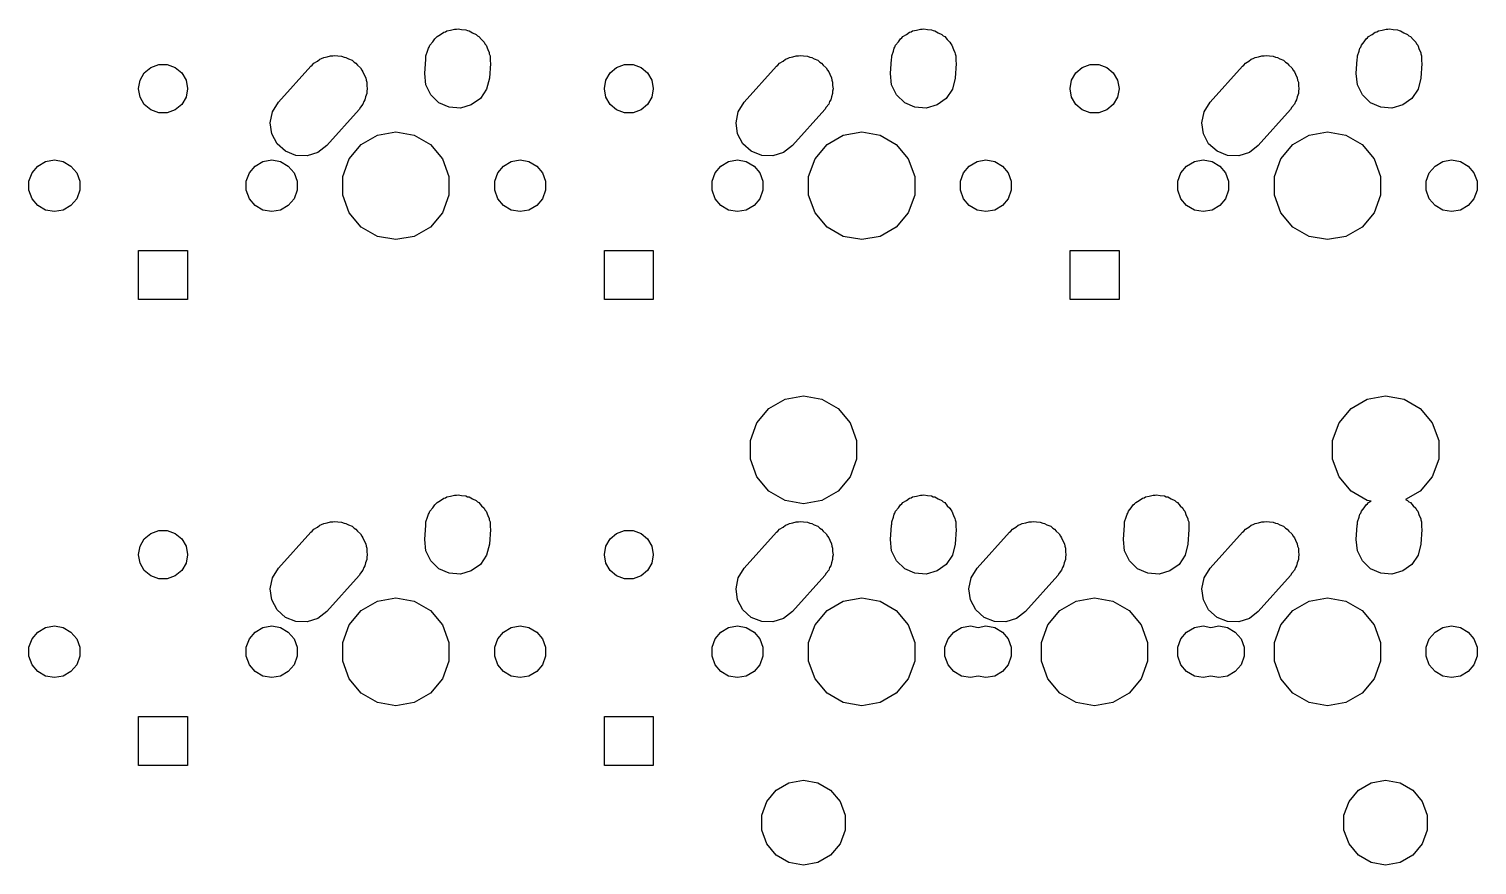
# Model space of a CAD drawing. Extents: x 32 to 254, y -104 to -31.
# Drawn here: x 99.3 to 158.5, y -104 to -69.8 of the extents above; entities that cross this region are included whole.
import ezdxf

# ---------------------------------------------------------------- set-up
doc = ezdxf.new("R2010")
doc.units = 0
doc.header["$MEASUREMENT"] = 0
doc.layers.add('BLACK', color=7, linetype='CONTINUOUS')

msp = doc.modelspace()

# ---------------------------------------------------------------- linework, layer by layer
at = {"layer": 'Black'}
for p, q in [((116.327, -69.9038), (116.385, -69.8702)), ((116.385, -69.8702), (116.537, -69.8434)), ((116.537, -69.8434), (116.701, -69.7962)), ((116.701, -69.7962), (116.775, -69.8014)), ((116.775, -69.8014), (116.84, -69.7899)), ((116.84, -69.7899), (116.988, -69.8161)), ((116.988, -69.8161), (117.16, -69.8279)), ((117.16, -69.8279), (117.229, -69.8584)), ((117.229, -69.8584), (117.295, -69.8702)), ((117.295, -69.8702), (117.428, -69.9471)), ((135.377, -69.9038), (135.435, -69.8702)), ((135.435, -69.8702), (135.587, -69.8434)), ((135.587, -69.8434), (135.751, -69.7962)), ((135.751, -69.7962), (135.825, -69.8014)), ((135.825, -69.8014), (135.89, -69.7899)), ((135.89, -69.7899), (136.038, -69.8161)), ((136.038, -69.8161), (136.21, -69.8279)), ((136.21, -69.8279), (136.279, -69.8584)), ((136.279, -69.8584), (136.345, -69.8702)), ((136.345, -69.8702), (136.478, -69.9471)), ((154.427, -69.9038), (154.485, -69.8702)), ((154.485, -69.8702), (154.637, -69.8434)), ((154.637, -69.8434), (154.801, -69.7962)), ((154.801, -69.7962), (154.875, -69.8014)), ((154.875, -69.8014), (154.94, -69.7899)), ((154.94, -69.7899), (155.088, -69.8161)), ((155.088, -69.8161), (155.26, -69.8279)), ((155.26, -69.8279), (155.329, -69.8584)), ((155.329, -69.8584), (155.395, -69.8702)), ((155.395, -69.8702), (155.528, -69.9471)), ((115.661, -70.5289), (115.688, -70.455)), ((115.688, -70.455), (115.804, -70.3173)), ((115.804, -70.3173), (115.886, -70.1943)), ((115.886, -70.1943), (115.939, -70.1561)), ((115.939, -70.1561), (115.985, -70.1011)), ((115.985, -70.1011), (116.127, -70.0191)), ((116.127, -70.0191), (116.258, -69.9235)), ((116.258, -69.9235), (116.327, -69.9038)), ((117.428, -69.9471), (117.58, -70.0147)), ((117.58, -70.0147), (117.633, -70.0652)), ((117.633, -70.0652), (117.695, -70.1011)), ((117.695, -70.1011), (117.8, -70.2268)), ((117.8, -70.2268), (117.912, -70.334)), ((117.912, -70.334), (117.941, -70.3947)), ((117.941, -70.3947), (117.992, -70.455)), ((117.992, -70.455), (118.053, -70.6238)), ((134.711, -70.5289), (134.738, -70.455)), ((134.738, -70.455), (134.854, -70.3173)), ((134.854, -70.3173), (134.936, -70.1943)), ((134.936, -70.1943), (134.989, -70.1561)), ((134.989, -70.1561), (135.035, -70.1011)), ((135.035, -70.1011), (135.177, -70.0191)), ((135.177, -70.0191), (135.308, -69.9235)), ((135.308, -69.9235), (135.377, -69.9038)), ((136.478, -69.9471), (136.63, -70.0147)), ((136.63, -70.0147), (136.683, -70.0652)), ((136.683, -70.0652), (136.745, -70.1011)), ((136.745, -70.1011), (136.85, -70.2268)), ((136.85, -70.2268), (136.962, -70.334)), ((136.962, -70.334), (136.991, -70.3947)), ((136.991, -70.3947), (137.042, -70.455)), ((137.042, -70.455), (137.103, -70.6238)), ((153.761, -70.5289), (153.788, -70.455)), ((153.788, -70.455), (153.904, -70.3173)), ((153.904, -70.3173), (153.986, -70.1943)), ((153.986, -70.1943), (154.039, -70.1561)), ((154.039, -70.1561), (154.085, -70.1011)), ((154.085, -70.1011), (154.227, -70.0191)), ((154.227, -70.0191), (154.358, -69.9235)), ((154.358, -69.9235), (154.427, -69.9038)), ((155.528, -69.9471), (155.68, -70.0147)), ((155.68, -70.0147), (155.733, -70.0652)), ((155.733, -70.0652), (155.795, -70.1011)), ((155.795, -70.1011), (155.9, -70.2268)), ((155.9, -70.2268), (156.012, -70.334)), ((156.012, -70.334), (156.041, -70.3947)), ((156.041, -70.3947), (156.092, -70.455)), ((156.092, -70.455), (156.153, -70.6238)), ((111.086, -71.0997), (111.182, -71.0246)), ((111.182, -71.0246), (111.261, -70.9988)), ((111.261, -70.9988), (111.345, -70.9502)), ((111.345, -70.9502), (111.485, -70.9254)), ((111.485, -70.9254), (111.619, -70.8817)), ((111.619, -70.8817), (111.715, -70.8849)), ((111.715, -70.8849), (111.8, -70.8699)), ((111.8, -70.8699), (111.924, -70.8918)), ((111.924, -70.8918), (112.079, -70.8969)), ((112.079, -70.8969), (112.178, -70.9365)), ((112.178, -70.9365), (112.255, -70.9502)), ((112.255, -70.9502), (112.354, -71.0076)), ((112.354, -71.0076), (112.506, -71.0686)), ((112.506, -71.0686), (112.589, -71.1432)), ((115.478, -71.615), (115.519, -71.0227)), ((115.519, -71.0227), (115.53, -70.976)), ((115.53, -70.889), (115.598, -70.7022)), ((115.53, -70.976), (115.53, -70.889)), ((115.598, -70.7022), (115.629, -70.5761)), ((115.629, -70.5761), (115.661, -70.5289)), ((118.053, -70.6238), (118.114, -70.7474)), ((118.114, -70.7474), (118.12, -70.8073)), ((118.12, -70.8073), (118.15, -70.889)), ((118.15, -70.889), (118.15, -71.0878)), ((130.136, -71.0997), (130.232, -71.0246)), ((130.232, -71.0246), (130.311, -70.9988)), ((130.311, -70.9988), (130.395, -70.9502)), ((130.395, -70.9502), (130.535, -70.9254)), ((130.535, -70.9254), (130.669, -70.8817)), ((130.669, -70.8817), (130.765, -70.8849)), ((130.765, -70.8849), (130.85, -70.8699)), ((130.85, -70.8699), (130.974, -70.8918)), ((130.974, -70.8918), (131.129, -70.8969)), ((131.129, -70.8969), (131.228, -70.9365)), ((131.228, -70.9365), (131.305, -70.9502)), ((131.305, -70.9502), (131.404, -71.0076)), ((131.404, -71.0076), (131.556, -71.0686)), ((131.556, -71.0686), (131.639, -71.1432)), ((134.528, -71.615), (134.569, -71.0227)), ((134.569, -71.0227), (134.58, -70.976)), ((134.58, -70.889), (134.648, -70.7022)), ((134.58, -70.976), (134.58, -70.889)), ((134.648, -70.7022), (134.679, -70.5761)), ((134.679, -70.5761), (134.711, -70.5289)), ((137.103, -70.6238), (137.164, -70.7474)), ((137.164, -70.7474), (137.17, -70.8073)), ((137.17, -70.8073), (137.2, -70.889)), ((137.2, -70.889), (137.2, -71.0878)), ((149.186, -71.0997), (149.282, -71.0246)), ((149.282, -71.0246), (149.361, -70.9988)), ((149.361, -70.9988), (149.445, -70.9502)), ((149.445, -70.9502), (149.585, -70.9254)), ((149.585, -70.9254), (149.719, -70.8817)), ((149.719, -70.8817), (149.815, -70.8849)), ((149.815, -70.8849), (149.9, -70.8699)), ((149.9, -70.8699), (150.024, -70.8918)), ((150.024, -70.8918), (150.179, -70.8969)), ((150.179, -70.8969), (150.278, -70.9365)), ((150.278, -70.9365), (150.355, -70.9502)), ((150.355, -70.9502), (150.454, -71.0076)), ((150.454, -71.0076), (150.606, -71.0686)), ((150.606, -71.0686), (150.689, -71.1432)), ((153.578, -71.615), (153.619, -71.0227)), ((153.619, -71.0227), (153.63, -70.976)), ((153.63, -70.889), (153.698, -70.7022)), ((153.63, -70.976), (153.63, -70.889)), ((153.698, -70.7022), (153.729, -70.5761)), ((153.729, -70.5761), (153.761, -70.5289)), ((156.153, -70.6238), (156.214, -70.7474)), ((156.214, -70.7474), (156.22, -70.8073)), ((156.22, -70.8073), (156.25, -70.889)), ((156.25, -70.889), (156.25, -71.0878)), ((103.835, -71.8854), (104.009, -71.5846)), ((104.009, -71.5846), (104.275, -71.3614)), ((104.275, -71.3614), (104.601, -71.2426)), ((104.601, -71.2426), (104.949, -71.2426)), ((104.949, -71.2426), (105.275, -71.3614)), ((105.275, -71.3614), (105.541, -71.5846)), ((105.541, -71.5846), (105.715, -71.8854)), ((109.498, -72.7817), (110.82, -71.3086)), ((110.82, -71.3086), (110.874, -71.2663)), ((110.874, -71.2663), (110.945, -71.1811)), ((110.945, -71.1811), (111.086, -71.0997)), ((112.589, -71.1432), (112.655, -71.1811)), ((112.655, -71.1811), (112.726, -71.2662)), ((112.726, -71.2662), (112.849, -71.3759)), ((112.849, -71.3759), (112.901, -71.4749)), ((112.901, -71.4749), (112.952, -71.535)), ((112.952, -71.535), (112.991, -71.6429)), ((112.991, -71.6429), (113.065, -71.7818)), ((115.526, -72.0726), (115.478, -71.615)), ((118.162, -71.205), (118.121, -71.7973)), ((118.15, -71.0878), (118.162, -71.205)), ((122.885, -71.8854), (123.059, -71.5846)), ((123.059, -71.5846), (123.325, -71.3614)), ((123.325, -71.3614), (123.651, -71.2426)), ((123.651, -71.2426), (123.999, -71.2426)), ((123.999, -71.2426), (124.325, -71.3614)), ((124.325, -71.3614), (124.591, -71.5846)), ((124.591, -71.5846), (124.765, -71.8854)), ((128.548, -72.7817), (129.87, -71.3086)), ((129.87, -71.3086), (129.924, -71.2663)), ((129.924, -71.2663), (129.995, -71.1811)), ((129.995, -71.1811), (130.136, -71.0997)), ((131.639, -71.1432), (131.705, -71.1811)), ((131.705, -71.1811), (131.776, -71.2662)), ((131.776, -71.2662), (131.899, -71.3759)), ((131.899, -71.3759), (131.951, -71.4749)), ((131.951, -71.4749), (132.002, -71.535)), ((132.002, -71.535), (132.041, -71.6429)), ((132.041, -71.6429), (132.115, -71.7818)), ((134.576, -72.0726), (134.528, -71.615)), ((137.212, -71.205), (137.171, -71.7973)), ((137.2, -71.0878), (137.212, -71.205)), ((141.935, -71.8854), (142.109, -71.5846)), ((142.109, -71.5846), (142.375, -71.3614)), ((142.375, -71.3614), (142.701, -71.2426)), ((142.701, -71.2426), (143.049, -71.2426)), ((143.049, -71.2426), (143.375, -71.3614)), ((143.375, -71.3614), (143.641, -71.5846)), ((143.641, -71.5846), (143.815, -71.8854)), ((147.598, -72.7817), (148.92, -71.3086)), ((148.92, -71.3086), (148.974, -71.2663)), ((148.974, -71.2663), (149.045, -71.1811)), ((149.045, -71.1811), (149.186, -71.0997)), ((150.689, -71.1432), (150.755, -71.1811)), ((150.755, -71.1811), (150.826, -71.2662)), ((150.826, -71.2662), (150.949, -71.3759)), ((150.949, -71.3759), (151.001, -71.4749)), ((151.001, -71.4749), (151.052, -71.535)), ((151.052, -71.535), (151.091, -71.6429)), ((151.091, -71.6429), (151.165, -71.7818)), ((153.626, -72.0726), (153.578, -71.615)), ((156.262, -71.205), (156.221, -71.7973)), ((156.25, -71.0878), (156.262, -71.205)), ((103.775, -72.2274), (103.835, -71.8854)), ((103.775, -72.2351), (103.775, -72.2274)), ((103.835, -72.5771), (103.775, -72.2351)), ((105.715, -71.8854), (105.775, -72.2274)), ((105.775, -72.2351), (105.715, -72.5771)), ((105.775, -72.2274), (105.775, -72.2351)), ((113.065, -71.7818), (113.08, -71.8883)), ((113.08, -71.8883), (113.11, -71.969)), ((113.11, -71.969), (113.11, -72.0947)), ((113.11, -72.0947), (113.13, -72.2374)), ((113.13, -72.2374), (113.11, -72.3337)), ((115.728, -72.486), (115.526, -72.0726)), ((118.011, -72.2439), (117.754, -72.6257)), ((118.121, -71.7973), (118.011, -72.2439)), ((122.825, -72.2274), (122.885, -71.8854)), ((122.825, -72.2351), (122.825, -72.2274)), ((122.885, -72.5771), (122.825, -72.2351)), ((124.765, -71.8854), (124.825, -72.2274)), ((124.825, -72.2351), (124.765, -72.5771)), ((124.825, -72.2274), (124.825, -72.2351)), ((132.115, -71.7818), (132.13, -71.8883)), ((132.13, -71.8883), (132.16, -71.969)), ((132.16, -71.969), (132.16, -72.0947)), ((132.16, -72.0947), (132.18, -72.2374)), ((132.18, -72.2374), (132.16, -72.3337)), ((134.778, -72.486), (134.576, -72.0726)), ((137.061, -72.2439), (136.804, -72.6257)), ((137.171, -71.7973), (137.061, -72.2439)), ((141.875, -72.2274), (141.935, -71.8854)), ((141.875, -72.2351), (141.875, -72.2274)), ((141.935, -72.5771), (141.875, -72.2351)), ((143.815, -71.8854), (143.875, -72.2274)), ((143.875, -72.2351), (143.815, -72.5771)), ((143.875, -72.2274), (143.875, -72.2351)), ((151.165, -71.7818), (151.18, -71.8883)), ((151.18, -71.8883), (151.21, -71.969)), ((151.21, -71.969), (151.21, -72.0947)), ((151.21, -72.0947), (151.23, -72.2374)), ((151.23, -72.2374), (151.21, -72.3337)), ((153.828, -72.486), (153.626, -72.0726)), ((156.111, -72.2439), (155.854, -72.6257)), ((156.221, -71.7973), (156.111, -72.2439)), ((104.009, -72.8779), (103.835, -72.5771)), ((105.715, -72.5771), (105.541, -72.8779)), ((109.255, -73.1723), (109.498, -72.7817)), ((112.99, -72.7605), (112.952, -72.865)), ((113.035, -72.6877), (112.99, -72.7605)), ((113.061, -72.5647), (113.035, -72.6877)), ((113.11, -72.431), (113.061, -72.5647)), ((113.11, -72.3337), (113.11, -72.431)), ((116.06, -72.8053), (115.728, -72.486)), ((116.48, -72.9921), (116.06, -72.8053)), ((117.754, -72.6257), (117.382, -72.8965)), ((123.059, -72.8779), (122.885, -72.5771)), ((124.765, -72.5771), (124.591, -72.8779)), ((128.305, -73.1723), (128.548, -72.7817)), ((132.04, -72.7605), (132.002, -72.865)), ((132.085, -72.6877), (132.04, -72.7605)), ((132.111, -72.5647), (132.085, -72.6877)), ((132.16, -72.431), (132.111, -72.5647)), ((132.16, -72.3337), (132.16, -72.431)), ((135.11, -72.8053), (134.778, -72.486)), ((135.53, -72.9921), (135.11, -72.8053)), ((136.804, -72.6257), (136.432, -72.8965)), ((142.109, -72.8779), (141.935, -72.5771)), ((143.815, -72.5771), (143.641, -72.8779)), ((147.355, -73.1723), (147.598, -72.7817)), ((151.09, -72.7605), (151.052, -72.865)), ((151.135, -72.6877), (151.09, -72.7605)), ((151.161, -72.5647), (151.135, -72.6877)), ((151.21, -72.431), (151.161, -72.5647)), ((151.21, -72.3337), (151.21, -72.431)), ((154.16, -72.8053), (153.828, -72.486)), ((154.58, -72.9921), (154.16, -72.8053)), ((155.854, -72.6257), (155.482, -72.8965)), ((104.275, -73.1011), (104.009, -72.8779)), ((104.601, -73.2199), (104.275, -73.1011)), ((104.949, -73.2199), (104.601, -73.2199)), ((105.275, -73.1011), (104.949, -73.2199)), ((105.541, -72.8779), (105.275, -73.1011)), ((109.16, -73.6226), (109.255, -73.1723)), ((112.792, -73.0783), (111.47, -74.5514)), ((112.847, -72.9897), (112.792, -73.0783)), ((112.952, -72.865), (112.847, -72.9897)), ((116.939, -73.0238), (116.48, -72.9921)), ((117.382, -72.8965), (116.939, -73.0238)), ((123.325, -73.1011), (123.059, -72.8779)), ((123.651, -73.2199), (123.325, -73.1011)), ((123.999, -73.2199), (123.651, -73.2199)), ((124.325, -73.1011), (123.999, -73.2199)), ((124.591, -72.8779), (124.325, -73.1011)), ((128.21, -73.6226), (128.305, -73.1723)), ((131.842, -73.0783), (130.52, -74.5514)), ((131.897, -72.9897), (131.842, -73.0783)), ((132.002, -72.865), (131.897, -72.9897)), ((135.989, -73.0238), (135.53, -72.9921)), ((136.432, -72.8965), (135.989, -73.0238)), ((142.375, -73.1011), (142.109, -72.8779)), ((142.701, -73.2199), (142.375, -73.1011)), ((143.049, -73.2199), (142.701, -73.2199)), ((143.375, -73.1011), (143.049, -73.2199)), ((143.641, -72.8779), (143.375, -73.1011)), ((147.26, -73.6226), (147.355, -73.1723)), ((150.892, -73.0783), (149.57, -74.5514)), ((150.947, -72.9897), (150.892, -73.0783)), ((151.052, -72.865), (150.947, -72.9897)), ((155.039, -73.0238), (154.58, -72.9921)), ((155.482, -72.8965), (155.039, -73.0238)), ((109.225, -74.0782), (109.16, -73.6226)), ((113.547, -74.1305), (114.3, -73.9977)), ((114.3, -73.9977), (115.053, -74.1305)), ((128.275, -74.0782), (128.21, -73.6226)), ((132.597, -74.1305), (133.35, -73.9977)), ((133.35, -73.9977), (134.103, -74.1305)), ((147.325, -74.0782), (147.26, -73.6226)), ((151.647, -74.1305), (152.4, -73.9977)), ((152.4, -73.9977), (153.153, -74.1305)), ((109.441, -74.4841), (109.225, -74.0782)), ((109.784, -74.7914), (109.441, -74.4841)), ((111.47, -74.5514), (111.108, -74.8354)), ((112.393, -75.0989), (112.884, -74.513)), ((112.884, -74.513), (113.547, -74.1305)), ((115.053, -74.1305), (115.716, -74.513)), ((115.716, -74.513), (116.207, -75.0989)), ((128.491, -74.4841), (128.275, -74.0782)), ((128.834, -74.7914), (128.491, -74.4841)), ((130.52, -74.5514), (130.158, -74.8354)), ((131.443, -75.0989), (131.934, -74.513)), ((131.934, -74.513), (132.597, -74.1305)), ((134.103, -74.1305), (134.766, -74.513)), ((134.766, -74.513), (135.257, -75.0989)), ((147.541, -74.4841), (147.325, -74.0782)), ((147.884, -74.7914), (147.541, -74.4841)), ((149.57, -74.5514), (149.208, -74.8354)), ((150.493, -75.0989), (150.984, -74.513)), ((150.984, -74.513), (151.647, -74.1305)), ((153.153, -74.1305), (153.816, -74.513)), ((153.816, -74.513), (154.307, -75.0989)), ((99.6519, -75.3919), (99.9692, -75.2087)), ((99.9692, -75.2087), (100.33, -75.1451)), ((100.33, -75.1451), (100.691, -75.2087)), ((100.691, -75.2087), (101.008, -75.3919)), ((108.542, -75.3919), (108.859, -75.2087)), ((108.859, -75.2087), (109.22, -75.1451)), ((109.22, -75.1451), (109.581, -75.2087)), ((109.581, -75.2087), (109.898, -75.3919)), ((110.211, -74.9631), (109.784, -74.7914)), ((110.671, -74.9783), (110.211, -74.9631)), ((111.108, -74.8354), (110.671, -74.9783)), ((112.131, -75.8176), (112.393, -75.0989)), ((116.207, -75.0989), (116.469, -75.8176)), ((118.702, -75.3919), (119.019, -75.2087)), ((119.019, -75.2087), (119.38, -75.1451)), ((119.38, -75.1451), (119.741, -75.2087)), ((119.741, -75.2087), (120.058, -75.3919)), ((127.592, -75.3919), (127.909, -75.2087)), ((127.909, -75.2087), (128.27, -75.1451)), ((128.27, -75.1451), (128.631, -75.2087)), ((128.631, -75.2087), (128.948, -75.3919)), ((129.261, -74.9631), (128.834, -74.7914)), ((129.721, -74.9783), (129.261, -74.9631)), ((130.158, -74.8354), (129.721, -74.9783)), ((131.181, -75.8176), (131.443, -75.0989)), ((135.257, -75.0989), (135.519, -75.8176)), ((137.752, -75.3919), (138.069, -75.2087)), ((138.069, -75.2087), (138.43, -75.1451)), ((138.43, -75.1451), (138.791, -75.2087)), ((138.791, -75.2087), (139.108, -75.3919)), ((146.642, -75.3919), (146.959, -75.2087)), ((146.959, -75.2087), (147.32, -75.1451)), ((147.32, -75.1451), (147.681, -75.2087)), ((147.681, -75.2087), (147.998, -75.3919)), ((148.311, -74.9631), (147.884, -74.7914)), ((148.771, -74.9783), (148.311, -74.9631)), ((149.208, -74.8354), (148.771, -74.9783)), ((150.231, -75.8176), (150.493, -75.0989)), ((154.307, -75.0989), (154.569, -75.8176)), ((156.802, -75.3919), (157.119, -75.2087)), ((157.119, -75.2087), (157.48, -75.1451)), ((157.48, -75.1451), (157.841, -75.2087)), ((157.841, -75.2087), (158.158, -75.3919)), ((99.2911, -76.0168), (99.4164, -75.6725)), ((99.4164, -75.6725), (99.6519, -75.3919)), ((101.008, -75.3919), (101.244, -75.6725)), ((101.244, -75.6725), (101.369, -76.0168)), ((108.181, -76.0168), (108.306, -75.6725)), ((108.306, -75.6725), (108.542, -75.3919)), ((109.898, -75.3919), (110.134, -75.6725)), ((110.134, -75.6725), (110.259, -76.0168)), ((118.341, -76.0168), (118.466, -75.6725)), ((118.466, -75.6725), (118.702, -75.3919)), ((120.058, -75.3919), (120.294, -75.6725)), ((120.294, -75.6725), (120.419, -76.0168)), ((127.231, -76.0168), (127.356, -75.6725)), ((127.356, -75.6725), (127.592, -75.3919)), ((128.948, -75.3919), (129.184, -75.6725)), ((129.184, -75.6725), (129.309, -76.0168)), ((137.391, -76.0168), (137.516, -75.6725)), ((137.516, -75.6725), (137.752, -75.3919)), ((139.108, -75.3919), (139.344, -75.6725)), ((139.344, -75.6725), (139.469, -76.0168)), ((146.281, -76.0168), (146.406, -75.6725)), ((146.406, -75.6725), (146.642, -75.3919)), ((147.998, -75.3919), (148.234, -75.6725)), ((148.234, -75.6725), (148.359, -76.0168)), ((156.441, -76.0168), (156.566, -75.6725)), ((156.566, -75.6725), (156.802, -75.3919)), ((158.158, -75.3919), (158.394, -75.6725)), ((158.394, -75.6725), (158.519, -76.0168)), ((99.2911, -76.3832), (99.2911, -76.0168)), ((99.4164, -76.7275), (99.2911, -76.3832)), ((101.369, -76.3832), (101.244, -76.7275)), ((101.369, -76.0168), (101.369, -76.3832)), ((108.181, -76.3832), (108.181, -76.0168)), ((108.306, -76.7275), (108.181, -76.3832)), ((110.259, -76.3832), (110.134, -76.7275)), ((110.259, -76.0168), (110.259, -76.3832)), ((112.131, -76.5824), (112.131, -75.8176)), ((116.469, -75.8176), (116.469, -76.5824)), ((118.341, -76.3832), (118.341, -76.0168)), ((118.466, -76.7275), (118.341, -76.3832)), ((120.419, -76.3832), (120.294, -76.7275)), ((120.419, -76.0168), (120.419, -76.3832)), ((127.231, -76.3832), (127.231, -76.0168)), ((127.356, -76.7275), (127.231, -76.3832)), ((129.309, -76.3832), (129.184, -76.7275)), ((129.309, -76.0168), (129.309, -76.3832)), ((131.181, -76.5824), (131.181, -75.8176)), ((135.519, -75.8176), (135.519, -76.5824)), ((137.391, -76.3832), (137.391, -76.0168)), ((137.516, -76.7275), (137.391, -76.3832)), ((139.469, -76.3832), (139.344, -76.7275)), ((139.469, -76.0168), (139.469, -76.3832)), ((146.281, -76.3832), (146.281, -76.0168)), ((146.406, -76.7275), (146.281, -76.3832)), ((148.359, -76.3832), (148.234, -76.7275)), ((148.359, -76.0168), (148.359, -76.3832)), ((150.231, -76.5824), (150.231, -75.8176)), ((154.569, -75.8176), (154.569, -76.5824)), ((156.441, -76.3832), (156.441, -76.0168)), ((156.566, -76.7275), (156.441, -76.3832)), ((158.519, -76.3832), (158.394, -76.7275)), ((158.519, -76.0168), (158.519, -76.3832)), ((99.6519, -77.0081), (99.4164, -76.7275)), ((101.244, -76.7275), (101.008, -77.0081)), ((108.542, -77.0081), (108.306, -76.7275)), ((110.134, -76.7275), (109.898, -77.0081)), ((112.393, -77.3011), (112.131, -76.5824)), ((116.469, -76.5824), (116.207, -77.3011)), ((118.702, -77.0081), (118.466, -76.7275)), ((120.294, -76.7275), (120.058, -77.0081)), ((127.592, -77.0081), (127.356, -76.7275)), ((129.184, -76.7275), (128.948, -77.0081)), ((131.443, -77.3011), (131.181, -76.5824)), ((135.519, -76.5824), (135.257, -77.3011)), ((137.752, -77.0081), (137.516, -76.7275)), ((139.344, -76.7275), (139.108, -77.0081)), ((146.642, -77.0081), (146.406, -76.7275)), ((148.234, -76.7275), (147.998, -77.0081)), ((150.493, -77.3011), (150.231, -76.5824)), ((154.569, -76.5824), (154.307, -77.3011)), ((156.802, -77.0081), (156.566, -76.7275)), ((158.394, -76.7275), (158.158, -77.0081)), ((99.9692, -77.1913), (99.6519, -77.0081)), ((100.33, -77.2549), (99.9692, -77.1913)), ((100.691, -77.1913), (100.33, -77.2549)), ((101.008, -77.0081), (100.691, -77.1913)), ((108.859, -77.1913), (108.542, -77.0081)), ((109.22, -77.2549), (108.859, -77.1913)), ((109.581, -77.1913), (109.22, -77.2549)), ((109.898, -77.0081), (109.581, -77.1913)), ((112.884, -77.887), (112.393, -77.3011)), ((116.207, -77.3011), (115.716, -77.887)), ((119.019, -77.1913), (118.702, -77.0081)), ((119.38, -77.2549), (119.019, -77.1913)), ((119.741, -77.1913), (119.38, -77.2549)), ((120.058, -77.0081), (119.741, -77.1913)), ((127.909, -77.1913), (127.592, -77.0081)), ((128.27, -77.2549), (127.909, -77.1913)), ((128.631, -77.1913), (128.27, -77.2549)), ((128.948, -77.0081), (128.631, -77.1913)), ((131.934, -77.887), (131.443, -77.3011)), ((135.257, -77.3011), (134.766, -77.887)), ((138.069, -77.1913), (137.752, -77.0081)), ((138.43, -77.2549), (138.069, -77.1913)), ((138.791, -77.1913), (138.43, -77.2549)), ((139.108, -77.0081), (138.791, -77.1913)), ((146.959, -77.1913), (146.642, -77.0081)), ((147.32, -77.2549), (146.959, -77.1913)), ((147.681, -77.1913), (147.32, -77.2549)), ((147.998, -77.0081), (147.681, -77.1913)), ((150.984, -77.887), (150.493, -77.3011)), ((154.307, -77.3011), (153.816, -77.887)), ((157.119, -77.1913), (156.802, -77.0081)), ((157.48, -77.2549), (157.119, -77.1913)), ((157.841, -77.1913), (157.48, -77.2549)), ((158.158, -77.0081), (157.841, -77.1913)), ((113.547, -78.2695), (112.884, -77.887)), ((115.716, -77.887), (115.053, -78.2695)), ((132.597, -78.2695), (131.934, -77.887)), ((134.766, -77.887), (134.103, -78.2695)), ((151.647, -78.2695), (150.984, -77.887)), ((153.816, -77.887), (153.153, -78.2695)), ((114.3, -78.4023), (113.547, -78.2695)), ((115.053, -78.2695), (114.3, -78.4023)), ((133.35, -78.4023), (132.597, -78.2695)), ((134.103, -78.2695), (133.35, -78.4023)), ((152.4, -78.4023), (151.647, -78.2695)), ((153.153, -78.2695), (152.4, -78.4023)), ((103.775, -80.8512), (103.775, -78.8512)), ((103.775, -78.8512), (105.775, -78.8512)), ((105.775, -78.8512), (105.775, -80.8512)), ((122.825, -80.8512), (122.825, -78.8512)), ((122.825, -78.8512), (124.825, -78.8512)), ((124.825, -78.8512), (124.825, -80.8512)), ((141.875, -80.8512), (141.875, -78.8512)), ((141.875, -78.8512), (143.875, -78.8512)), ((143.875, -78.8512), (143.875, -80.8512)), ((105.775, -80.8512), (103.775, -80.8512)), ((124.825, -80.8512), (122.825, -80.8512)), ((143.875, -80.8512), (141.875, -80.8512)), ((129.553, -85.308), (130.216, -84.9255)), ((130.216, -84.9255), (130.969, -84.7927)), ((130.969, -84.7927), (131.722, -84.9255)), ((131.722, -84.9255), (132.384, -85.308)), ((153.366, -85.308), (154.028, -84.9255)), ((154.028, -84.9255), (154.781, -84.7927)), ((154.781, -84.7927), (155.534, -84.9255)), ((155.534, -84.9255), (156.197, -85.308)), ((129.062, -85.8939), (129.553, -85.308)), ((132.384, -85.308), (132.876, -85.8939)), ((152.874, -85.8939), (153.366, -85.308)), ((156.197, -85.308), (156.688, -85.8939)), ((128.8, -86.6126), (129.062, -85.8939)), ((132.876, -85.8939), (133.138, -86.6126)), ((152.612, -86.6126), (152.874, -85.8939)), ((156.688, -85.8939), (156.95, -86.6126)), ((128.8, -87.3774), (128.8, -86.6126)), ((133.138, -86.6126), (133.138, -87.3774)), ((152.612, -87.3774), (152.612, -86.6126)), ((156.95, -86.6126), (156.95, -87.3774)), ((129.062, -88.0961), (128.8, -87.3774)), ((133.138, -87.3774), (132.876, -88.0961)), ((152.874, -88.0961), (152.612, -87.3774)), ((156.95, -87.3774), (156.688, -88.0961)), ((129.553, -88.682), (129.062, -88.0961)), ((132.876, -88.0961), (132.384, -88.682)), ((153.366, -88.682), (152.874, -88.0961)), ((156.688, -88.0961), (156.197, -88.682)), ((116.775, -88.8514), (116.84, -88.8399)), ((116.84, -88.8399), (116.988, -88.8661)), ((130.216, -89.0645), (129.553, -88.682)), ((132.384, -88.682), (131.722, -89.0645)), ((135.825, -88.8514), (135.89, -88.8399)), ((135.89, -88.8399), (136.038, -88.8661)), ((145.35, -88.8514), (145.415, -88.8399)), ((145.415, -88.8399), (145.563, -88.8661)), ((154.028, -89.0645), (153.366, -88.682)), ((156.197, -88.682), (155.598, -89.028)), ((115.688, -89.505), (115.804, -89.3673)), ((115.804, -89.3673), (115.886, -89.2443)), ((115.886, -89.2443), (115.939, -89.2061)), ((115.939, -89.2061), (115.985, -89.1511)), ((115.985, -89.1511), (116.127, -89.0691)), ((116.127, -89.0691), (116.258, -88.9735)), ((116.258, -88.9735), (116.327, -88.9538)), ((116.327, -88.9538), (116.385, -88.9202)), ((116.385, -88.9202), (116.537, -88.8934)), ((116.537, -88.8934), (116.701, -88.8462)), ((116.701, -88.8462), (116.775, -88.8514)), ((116.988, -88.8661), (117.16, -88.8779)), ((117.16, -88.8779), (117.229, -88.9085)), ((117.229, -88.9085), (117.295, -88.9202)), ((117.295, -88.9202), (117.428, -88.9971)), ((117.428, -88.9971), (117.58, -89.0647)), ((117.58, -89.0647), (117.633, -89.1152)), ((117.633, -89.1152), (117.695, -89.1511)), ((117.695, -89.1511), (117.8, -89.2768)), ((117.8, -89.2768), (117.912, -89.384)), ((117.912, -89.384), (117.941, -89.4447)), ((130.969, -89.1973), (130.216, -89.0645)), ((131.722, -89.0645), (130.969, -89.1973)), ((134.738, -89.505), (134.854, -89.3673)), ((134.854, -89.3673), (134.936, -89.2443)), ((134.936, -89.2443), (134.989, -89.2061)), ((134.989, -89.2061), (135.035, -89.1511)), ((135.035, -89.1511), (135.177, -89.0691)), ((135.177, -89.0691), (135.308, -88.9735)), ((135.308, -88.9735), (135.377, -88.9538)), ((135.377, -88.9538), (135.435, -88.9202)), ((135.435, -88.9202), (135.587, -88.8934)), ((135.587, -88.8934), (135.751, -88.8462)), ((135.751, -88.8462), (135.825, -88.8514)), ((136.038, -88.8661), (136.21, -88.8779)), ((136.21, -88.8779), (136.279, -88.9085)), ((136.279, -88.9085), (136.345, -88.9202)), ((136.345, -88.9202), (136.478, -88.9971)), ((136.478, -88.9971), (136.63, -89.0647)), ((136.63, -89.0647), (136.683, -89.1152)), ((136.683, -89.1152), (136.745, -89.1511)), ((136.745, -89.1511), (136.85, -89.2768)), ((136.85, -89.2768), (136.962, -89.384)), ((136.962, -89.384), (136.991, -89.4447)), ((144.263, -89.505), (144.379, -89.3673)), ((144.379, -89.3673), (144.461, -89.2443)), ((144.461, -89.2443), (144.514, -89.2061)), ((144.514, -89.2061), (144.56, -89.1511)), ((144.56, -89.1511), (144.702, -89.0691)), ((144.702, -89.0691), (144.833, -88.9735)), ((144.833, -88.9735), (144.902, -88.9538)), ((144.902, -88.9538), (144.96, -88.9202)), ((144.96, -88.9202), (145.112, -88.8934)), ((145.112, -88.8934), (145.276, -88.8462)), ((145.276, -88.8462), (145.35, -88.8514)), ((145.563, -88.8661), (145.735, -88.8779)), ((145.735, -88.8779), (145.804, -88.9085)), ((145.804, -88.9085), (145.87, -88.9202)), ((145.87, -88.9202), (146.003, -88.9971)), ((146.003, -88.9971), (146.155, -89.0647)), ((146.155, -89.0647), (146.208, -89.1152)), ((146.208, -89.1152), (146.27, -89.1511)), ((146.27, -89.1511), (146.375, -89.2768)), ((146.375, -89.2768), (146.487, -89.384)), ((146.487, -89.384), (146.516, -89.4447)), ((153.788, -89.505), (153.904, -89.3673)), ((153.904, -89.3673), (153.986, -89.2443)), ((153.986, -89.2443), (154.039, -89.2061)), ((154.187, -89.0924), (154.028, -89.0645)), ((154.039, -89.2061), (154.085, -89.1511)), ((154.085, -89.1511), (154.187, -89.0924)), ((155.598, -89.028), (155.68, -89.0647)), ((155.68, -89.0647), (155.733, -89.1152)), ((155.733, -89.1152), (155.795, -89.1511)), ((155.795, -89.1511), (155.9, -89.2768)), ((155.9, -89.2768), (156.012, -89.384)), ((156.012, -89.384), (156.041, -89.4447)), ((111.261, -90.0488), (111.345, -90.0002)), ((111.345, -90.0002), (111.485, -89.9754)), ((111.485, -89.9754), (111.619, -89.9317)), ((111.619, -89.9317), (111.715, -89.9349)), ((111.715, -89.9349), (111.8, -89.9199)), ((111.8, -89.9199), (111.924, -89.9418)), ((111.924, -89.9418), (112.079, -89.9469)), ((112.079, -89.9469), (112.178, -89.9865)), ((112.178, -89.9865), (112.255, -90.0002)), ((112.255, -90.0002), (112.354, -90.0576)), ((115.519, -90.0727), (115.53, -90.026)), ((115.53, -89.939), (115.598, -89.7522)), ((115.53, -90.026), (115.53, -89.939)), ((115.598, -89.7522), (115.629, -89.6261)), ((115.629, -89.6261), (115.661, -89.5789)), ((115.661, -89.5789), (115.688, -89.505)), ((117.941, -89.4447), (117.992, -89.505)), ((117.992, -89.505), (118.053, -89.6738)), ((118.053, -89.6738), (118.114, -89.7974)), ((118.114, -89.7974), (118.12, -89.8573)), ((118.12, -89.8573), (118.15, -89.939)), ((118.15, -89.939), (118.15, -90.1378)), ((130.311, -90.0488), (130.395, -90.0002)), ((130.395, -90.0002), (130.535, -89.9754)), ((130.535, -89.9754), (130.669, -89.9317)), ((130.669, -89.9317), (130.765, -89.9349)), ((130.765, -89.9349), (130.85, -89.9199)), ((130.85, -89.9199), (130.974, -89.9418)), ((130.974, -89.9418), (131.129, -89.9469)), ((131.129, -89.9469), (131.228, -89.9865)), ((131.228, -89.9865), (131.305, -90.0002)), ((131.305, -90.0002), (131.404, -90.0576)), ((134.569, -90.0727), (134.58, -90.026)), ((134.58, -89.939), (134.648, -89.7522)), ((134.58, -90.026), (134.58, -89.939)), ((134.648, -89.7522), (134.679, -89.6261)), ((134.679, -89.6261), (134.711, -89.5789)), ((134.711, -89.5789), (134.738, -89.505)), ((136.991, -89.4447), (137.042, -89.505)), ((137.042, -89.505), (137.103, -89.6738)), ((137.103, -89.6738), (137.164, -89.7974)), ((137.164, -89.7974), (137.17, -89.8573)), ((137.17, -89.8573), (137.2, -89.939)), ((137.2, -89.939), (137.2, -90.1378)), ((139.836, -90.0488), (139.92, -90.0002)), ((139.92, -90.0002), (140.06, -89.9754)), ((140.06, -89.9754), (140.194, -89.9317)), ((140.194, -89.9317), (140.29, -89.9349)), ((140.29, -89.9349), (140.375, -89.9199)), ((140.375, -89.9199), (140.499, -89.9418)), ((140.499, -89.9418), (140.654, -89.9469)), ((140.654, -89.9469), (140.753, -89.9865)), ((140.753, -89.9865), (140.83, -90.0002)), ((140.83, -90.0002), (140.929, -90.0576)), ((144.094, -90.0727), (144.105, -90.026)), ((144.105, -89.939), (144.173, -89.7522)), ((144.105, -90.026), (144.105, -89.939)), ((144.173, -89.7522), (144.204, -89.6261)), ((144.204, -89.6261), (144.236, -89.5789)), ((144.236, -89.5789), (144.263, -89.505)), ((146.516, -89.4447), (146.567, -89.505)), ((146.567, -89.505), (146.628, -89.6738)), ((146.628, -89.6738), (146.689, -89.7974)), ((146.689, -89.7974), (146.695, -89.8573)), ((146.695, -89.8573), (146.725, -89.939)), ((146.725, -89.939), (146.725, -90.1378)), ((149.361, -90.0488), (149.445, -90.0002)), ((149.445, -90.0002), (149.585, -89.9754)), ((149.585, -89.9754), (149.719, -89.9317)), ((149.719, -89.9317), (149.815, -89.9349)), ((149.815, -89.9349), (149.9, -89.9199)), ((149.9, -89.9199), (150.024, -89.9418)), ((150.024, -89.9418), (150.179, -89.9469)), ((150.179, -89.9469), (150.278, -89.9865)), ((150.278, -89.9865), (150.355, -90.0002)), ((150.355, -90.0002), (150.454, -90.0576)), ((153.619, -90.0727), (153.63, -90.026)), ((153.63, -89.939), (153.698, -89.7522)), ((153.63, -90.026), (153.63, -89.939)), ((153.698, -89.7522), (153.729, -89.6261)), ((153.729, -89.6261), (153.761, -89.5789)), ((153.761, -89.5789), (153.788, -89.505)), ((156.041, -89.4447), (156.092, -89.505)), ((156.092, -89.505), (156.153, -89.6738)), ((156.153, -89.6738), (156.214, -89.7974)), ((156.214, -89.7974), (156.22, -89.8573)), ((156.22, -89.8573), (156.25, -89.939)), ((156.25, -89.939), (156.25, -90.1378)), ((104.009, -90.6346), (104.275, -90.4114)), ((104.275, -90.4114), (104.601, -90.2926)), ((104.601, -90.2926), (104.949, -90.2926)), ((104.949, -90.2926), (105.275, -90.4114)), ((105.275, -90.4114), (105.541, -90.6346)), ((109.498, -91.8317), (110.82, -90.3586)), ((110.82, -90.3586), (110.874, -90.3163)), ((110.874, -90.3163), (110.945, -90.2311)), ((110.945, -90.2311), (111.086, -90.1497)), ((111.086, -90.1497), (111.182, -90.0746)), ((111.182, -90.0746), (111.261, -90.0488)), ((112.354, -90.0576), (112.506, -90.1186)), ((112.506, -90.1186), (112.589, -90.1932)), ((112.589, -90.1932), (112.655, -90.2311)), ((112.655, -90.2311), (112.726, -90.3162)), ((112.726, -90.3162), (112.849, -90.4259)), ((112.849, -90.4259), (112.901, -90.5249)), ((112.901, -90.5249), (112.952, -90.585)), ((112.952, -90.585), (112.991, -90.6929)), ((115.478, -90.665), (115.519, -90.0727)), ((118.162, -90.255), (118.121, -90.8473)), ((118.15, -90.1378), (118.162, -90.255)), ((123.059, -90.6346), (123.325, -90.4114)), ((123.325, -90.4114), (123.651, -90.2926)), ((123.651, -90.2926), (123.999, -90.2926)), ((123.999, -90.2926), (124.325, -90.4114)), ((124.325, -90.4114), (124.591, -90.6346)), ((128.548, -91.8317), (129.87, -90.3586)), ((129.87, -90.3586), (129.924, -90.3163)), ((129.924, -90.3163), (129.995, -90.2311)), ((129.995, -90.2311), (130.136, -90.1497)), ((130.136, -90.1497), (130.232, -90.0746)), ((130.232, -90.0746), (130.311, -90.0488)), ((131.404, -90.0576), (131.556, -90.1186)), ((131.556, -90.1186), (131.639, -90.1932)), ((131.639, -90.1932), (131.705, -90.2311)), ((131.705, -90.2311), (131.776, -90.3162)), ((131.776, -90.3162), (131.899, -90.4259)), ((131.899, -90.4259), (131.951, -90.5249)), ((131.951, -90.5249), (132.002, -90.585)), ((132.002, -90.585), (132.041, -90.6929)), ((134.528, -90.665), (134.569, -90.0727)), ((137.212, -90.255), (137.171, -90.8473)), ((137.2, -90.1378), (137.212, -90.255)), ((138.073, -91.8317), (139.395, -90.3586)), ((139.395, -90.3586), (139.449, -90.3163)), ((139.449, -90.3163), (139.52, -90.2311)), ((139.52, -90.2311), (139.661, -90.1497)), ((139.661, -90.1497), (139.757, -90.0746)), ((139.757, -90.0746), (139.836, -90.0488)), ((140.929, -90.0576), (141.081, -90.1186)), ((141.081, -90.1186), (141.164, -90.1932)), ((141.164, -90.1932), (141.23, -90.2311)), ((141.23, -90.2311), (141.301, -90.3162)), ((141.301, -90.3162), (141.424, -90.4259)), ((141.424, -90.4259), (141.476, -90.5249)), ((141.476, -90.5249), (141.527, -90.585)), ((141.527, -90.585), (141.566, -90.6929)), ((144.053, -90.665), (144.094, -90.0727)), ((146.737, -90.255), (146.696, -90.8473)), ((146.725, -90.1378), (146.737, -90.255)), ((147.598, -91.8317), (148.92, -90.3586)), ((148.92, -90.3586), (148.974, -90.3163)), ((148.974, -90.3163), (149.045, -90.2311)), ((149.045, -90.2311), (149.186, -90.1497)), ((149.186, -90.1497), (149.282, -90.0746)), ((149.282, -90.0746), (149.361, -90.0488)), ((150.454, -90.0576), (150.606, -90.1186)), ((150.606, -90.1186), (150.689, -90.1932)), ((150.689, -90.1932), (150.755, -90.2311)), ((150.755, -90.2311), (150.826, -90.3162)), ((150.826, -90.3162), (150.949, -90.4259)), ((150.949, -90.4259), (151.001, -90.5249)), ((151.001, -90.5249), (151.052, -90.585)), ((151.052, -90.585), (151.091, -90.6929)), ((153.578, -90.665), (153.619, -90.0727)), ((156.262, -90.255), (156.221, -90.8473)), ((156.25, -90.1378), (156.262, -90.255)), ((103.775, -91.2774), (103.835, -90.9354)), ((103.835, -90.9354), (104.009, -90.6346)), ((105.541, -90.6346), (105.715, -90.9354)), ((105.715, -90.9354), (105.775, -91.2774)), ((112.991, -90.6929), (113.065, -90.8318)), ((113.065, -90.8318), (113.08, -90.9383)), ((113.08, -90.9383), (113.11, -91.019)), ((113.11, -91.019), (113.11, -91.1447)), ((113.11, -91.1447), (113.13, -91.2874)), ((115.526, -91.1226), (115.478, -90.665)), ((115.728, -91.536), (115.526, -91.1226)), ((118.121, -90.8473), (118.011, -91.2939)), ((122.825, -91.2774), (122.885, -90.9354)), ((122.885, -90.9354), (123.059, -90.6346)), ((124.591, -90.6346), (124.765, -90.9354)), ((124.765, -90.9354), (124.825, -91.2774)), ((132.041, -90.6929), (132.115, -90.8318)), ((132.115, -90.8318), (132.13, -90.9383)), ((132.13, -90.9383), (132.16, -91.019)), ((132.16, -91.019), (132.16, -91.1447)), ((132.16, -91.1447), (132.18, -91.2874)), ((134.576, -91.1226), (134.528, -90.665)), ((134.778, -91.536), (134.576, -91.1226)), ((137.171, -90.8473), (137.061, -91.2939)), ((141.566, -90.6929), (141.64, -90.8318)), ((141.64, -90.8318), (141.655, -90.9383)), ((141.655, -90.9383), (141.685, -91.019)), ((141.685, -91.019), (141.685, -91.1447)), ((141.685, -91.1447), (141.705, -91.2874)), ((144.101, -91.1226), (144.053, -90.665)), ((144.303, -91.536), (144.101, -91.1226)), ((146.696, -90.8473), (146.586, -91.2939)), ((151.091, -90.6929), (151.165, -90.8318)), ((151.165, -90.8318), (151.18, -90.9383)), ((151.18, -90.9383), (151.21, -91.019)), ((151.21, -91.019), (151.21, -91.1447)), ((151.21, -91.1447), (151.23, -91.2874)), ((153.626, -91.1226), (153.578, -90.665)), ((153.828, -91.536), (153.626, -91.1226)), ((156.221, -90.8473), (156.111, -91.2939)), ((103.775, -91.2851), (103.775, -91.2774)), ((103.835, -91.6271), (103.775, -91.2851)), ((104.009, -91.9279), (103.835, -91.6271)), ((105.715, -91.6271), (105.541, -91.9279)), ((105.775, -91.2851), (105.715, -91.6271)), ((105.775, -91.2774), (105.775, -91.2851)), ((113.035, -91.7377), (112.99, -91.8105)), ((113.061, -91.6147), (113.035, -91.7377)), ((113.11, -91.481), (113.061, -91.6147)), ((113.13, -91.2874), (113.11, -91.3837)), ((113.11, -91.3837), (113.11, -91.481)), ((116.06, -91.8553), (115.728, -91.536)), ((117.754, -91.6757), (117.382, -91.9465)), ((118.011, -91.2939), (117.754, -91.6757)), ((122.825, -91.2851), (122.825, -91.2774)), ((122.885, -91.6271), (122.825, -91.2851)), ((123.059, -91.9279), (122.885, -91.6271)), ((124.765, -91.6271), (124.591, -91.9279)), ((124.825, -91.2851), (124.765, -91.6271)), ((124.825, -91.2774), (124.825, -91.2851)), ((132.085, -91.7377), (132.04, -91.8105)), ((132.111, -91.6147), (132.085, -91.7377)), ((132.16, -91.481), (132.111, -91.6147)), ((132.18, -91.2874), (132.16, -91.3837)), ((132.16, -91.3837), (132.16, -91.481)), ((135.11, -91.8553), (134.778, -91.536)), ((136.804, -91.6757), (136.432, -91.9465)), ((137.061, -91.2939), (136.804, -91.6757)), ((141.61, -91.7377), (141.565, -91.8105)), ((141.636, -91.6147), (141.61, -91.7377)), ((141.685, -91.481), (141.636, -91.6147)), ((141.705, -91.2874), (141.685, -91.3837)), ((141.685, -91.3837), (141.685, -91.481)), ((144.635, -91.8553), (144.303, -91.536)), ((146.329, -91.6757), (145.957, -91.9465)), ((146.586, -91.2939), (146.329, -91.6757)), ((151.135, -91.7377), (151.09, -91.8105)), ((151.161, -91.6147), (151.135, -91.7377)), ((151.21, -91.481), (151.161, -91.6147)), ((151.23, -91.2874), (151.21, -91.3837)), ((151.21, -91.3837), (151.21, -91.481)), ((154.16, -91.8553), (153.828, -91.536)), ((155.854, -91.6757), (155.482, -91.9465)), ((156.111, -91.2939), (155.854, -91.6757)), ((104.275, -92.1511), (104.009, -91.9279)), ((104.601, -92.2699), (104.275, -92.1511)), ((104.949, -92.2699), (104.601, -92.2699)), ((105.275, -92.1511), (104.949, -92.2699)), ((105.541, -91.9279), (105.275, -92.1511)), ((109.16, -92.6726), (109.255, -92.2223)), ((109.255, -92.2223), (109.498, -91.8317)), ((112.792, -92.1283), (111.47, -93.6014)), ((112.847, -92.0397), (112.792, -92.1283)), ((112.952, -91.915), (112.847, -92.0397)), ((112.99, -91.8105), (112.952, -91.915)), ((116.48, -92.0421), (116.06, -91.8553)), ((116.939, -92.0738), (116.48, -92.0421)), ((117.382, -91.9465), (116.939, -92.0738)), ((123.325, -92.1511), (123.059, -91.9279)), ((123.651, -92.2699), (123.325, -92.1511)), ((123.999, -92.2699), (123.651, -92.2699)), ((124.325, -92.1511), (123.999, -92.2699)), ((124.591, -91.9279), (124.325, -92.1511)), ((128.21, -92.6726), (128.305, -92.2223)), ((128.305, -92.2223), (128.548, -91.8317)), ((131.842, -92.1283), (130.52, -93.6014)), ((131.897, -92.0397), (131.842, -92.1283)), ((132.002, -91.915), (131.897, -92.0397)), ((132.04, -91.8105), (132.002, -91.915)), ((135.53, -92.0421), (135.11, -91.8553)), ((135.989, -92.0738), (135.53, -92.0421)), ((136.432, -91.9465), (135.989, -92.0738)), ((137.735, -92.6726), (137.83, -92.2223)), ((137.83, -92.2223), (138.073, -91.8317)), ((141.367, -92.1283), (140.045, -93.6014)), ((141.422, -92.0397), (141.367, -92.1283)), ((141.527, -91.915), (141.422, -92.0397)), ((141.565, -91.8105), (141.527, -91.915)), ((145.055, -92.0421), (144.635, -91.8553)), ((145.514, -92.0738), (145.055, -92.0421)), ((145.957, -91.9465), (145.514, -92.0738)), ((147.26, -92.6726), (147.355, -92.2223)), ((147.355, -92.2223), (147.598, -91.8317)), ((150.892, -92.1283), (149.57, -93.6014)), ((150.947, -92.0397), (150.892, -92.1283)), ((151.052, -91.915), (150.947, -92.0397)), ((151.09, -91.8105), (151.052, -91.915)), ((154.58, -92.0421), (154.16, -91.8553)), ((155.039, -92.0738), (154.58, -92.0421)), ((155.482, -91.9465), (155.039, -92.0738)), ((109.225, -93.1282), (109.16, -92.6726)), ((128.275, -93.1282), (128.21, -92.6726)), ((137.8, -93.1282), (137.735, -92.6726)), ((147.325, -93.1282), (147.26, -92.6726)), ((109.441, -93.5341), (109.225, -93.1282)), ((109.784, -93.8414), (109.441, -93.5341)), ((112.393, -94.1489), (112.884, -93.563)), ((112.884, -93.563), (113.547, -93.1805)), ((113.547, -93.1805), (114.3, -93.0477)), ((114.3, -93.0477), (115.053, -93.1805)), ((115.053, -93.1805), (115.716, -93.563)), ((115.716, -93.563), (116.207, -94.1489)), ((128.491, -93.5341), (128.275, -93.1282)), ((128.834, -93.8414), (128.491, -93.5341)), ((131.443, -94.1489), (131.934, -93.563)), ((131.934, -93.563), (132.597, -93.1805)), ((132.597, -93.1805), (133.35, -93.0477)), ((133.35, -93.0477), (134.103, -93.1805)), ((134.103, -93.1805), (134.766, -93.563)), ((134.766, -93.563), (135.257, -94.1489)), ((138.016, -93.5341), (137.8, -93.1282)), ((138.359, -93.8414), (138.016, -93.5341)), ((140.968, -94.1489), (141.459, -93.563)), ((141.459, -93.563), (142.122, -93.1805)), ((142.122, -93.1805), (142.875, -93.0477)), ((142.875, -93.0477), (143.628, -93.1805)), ((143.628, -93.1805), (144.291, -93.563)), ((144.291, -93.563), (144.782, -94.1489)), ((147.541, -93.5341), (147.325, -93.1282)), ((147.884, -93.8414), (147.541, -93.5341)), ((150.493, -94.1489), (150.984, -93.563)), ((150.984, -93.563), (151.647, -93.1805)), ((151.647, -93.1805), (152.4, -93.0477)), ((152.4, -93.0477), (153.153, -93.1805)), ((153.153, -93.1805), (153.816, -93.563)), ((153.816, -93.563), (154.307, -94.1489)), ((110.211, -94.0131), (109.784, -93.8414)), ((110.671, -94.0283), (110.211, -94.0131)), ((111.108, -93.8854), (110.671, -94.0283)), ((111.47, -93.6014), (111.108, -93.8854)), ((112.131, -94.8676), (112.393, -94.1489)), ((116.207, -94.1489), (116.469, -94.8676)), ((129.261, -94.0131), (128.834, -93.8414)), ((129.721, -94.0283), (129.261, -94.0131)), ((130.158, -93.8854), (129.721, -94.0283)), ((130.52, -93.6014), (130.158, -93.8854)), ((131.181, -94.8676), (131.443, -94.1489)), ((135.257, -94.1489), (135.519, -94.8676)), ((138.786, -94.0131), (138.359, -93.8414)), ((139.246, -94.0283), (138.786, -94.0131)), ((139.683, -93.8854), (139.246, -94.0283)), ((140.045, -93.6014), (139.683, -93.8854)), ((140.706, -94.8676), (140.968, -94.1489)), ((144.782, -94.1489), (145.044, -94.8676)), ((148.311, -94.0131), (147.884, -93.8414)), ((148.771, -94.0283), (148.311, -94.0131)), ((149.208, -93.8854), (148.771, -94.0283)), ((149.57, -93.6014), (149.208, -93.8854)), ((150.231, -94.8676), (150.493, -94.1489)), ((154.307, -94.1489), (154.569, -94.8676)), ((99.2911, -95.0668), (99.4164, -94.7225)), ((99.4164, -94.7225), (99.6519, -94.4419)), ((99.6519, -94.4419), (99.9692, -94.2587)), ((99.9692, -94.2587), (100.33, -94.1951)), ((100.33, -94.1951), (100.691, -94.2587)), ((100.691, -94.2587), (101.008, -94.4419)), ((101.008, -94.4419), (101.244, -94.7225)), ((101.244, -94.7225), (101.369, -95.0668)), ((108.181, -95.0668), (108.306, -94.7225)), ((108.306, -94.7225), (108.542, -94.4419)), ((108.542, -94.4419), (108.859, -94.2587)), ((108.859, -94.2587), (109.22, -94.1951)), ((109.22, -94.1951), (109.581, -94.2587)), ((109.581, -94.2587), (109.898, -94.4419)), ((109.898, -94.4419), (110.134, -94.7225)), ((110.134, -94.7225), (110.259, -95.0668)), ((118.341, -95.0668), (118.466, -94.7225)), ((118.466, -94.7225), (118.702, -94.4419)), ((118.702, -94.4419), (119.019, -94.2587)), ((119.019, -94.2587), (119.38, -94.1951)), ((119.38, -94.1951), (119.741, -94.2587)), ((119.741, -94.2587), (120.058, -94.4419)), ((120.058, -94.4419), (120.294, -94.7225)), ((120.294, -94.7225), (120.419, -95.0668)), ((127.231, -95.0668), (127.356, -94.7225)), ((127.356, -94.7225), (127.592, -94.4419)), ((127.592, -94.4419), (127.909, -94.2587)), ((127.909, -94.2587), (128.27, -94.1951)), ((128.27, -94.1951), (128.631, -94.2587)), ((128.631, -94.2587), (128.948, -94.4419)), ((128.948, -94.4419), (129.184, -94.7225)), ((129.184, -94.7225), (129.309, -95.0668)), ((136.756, -95.0668), (136.881, -94.7225)), ((136.881, -94.7225), (137.117, -94.4419)), ((137.117, -94.4419), (137.434, -94.2587)), ((137.434, -94.2587), (137.795, -94.1951)), ((137.795, -94.1951), (138.112, -94.2511)), ((138.112, -94.2511), (138.43, -94.1951)), ((138.43, -94.1951), (138.791, -94.2587)), ((138.791, -94.2587), (139.108, -94.4419)), ((139.108, -94.4419), (139.344, -94.7225)), ((139.344, -94.7225), (139.469, -95.0668)), ((146.281, -95.0668), (146.406, -94.7225)), ((146.406, -94.7225), (146.642, -94.4419)), ((146.642, -94.4419), (146.959, -94.2587)), ((146.959, -94.2587), (147.32, -94.1951)), ((147.32, -94.1951), (147.637, -94.2511)), ((147.637, -94.2511), (147.955, -94.1951)), ((147.955, -94.1951), (148.316, -94.2587)), ((148.316, -94.2587), (148.633, -94.4419)), ((148.633, -94.4419), (148.869, -94.7225)), ((148.869, -94.7225), (148.994, -95.0668)), ((156.441, -95.0668), (156.566, -94.7225)), ((156.566, -94.7225), (156.802, -94.4419)), ((156.802, -94.4419), (157.119, -94.2587)), ((157.119, -94.2587), (157.48, -94.1951)), ((157.48, -94.1951), (157.841, -94.2587)), ((157.841, -94.2587), (158.158, -94.4419)), ((158.158, -94.4419), (158.394, -94.7225)), ((158.394, -94.7225), (158.519, -95.0668)), ((99.2911, -95.4332), (99.2911, -95.0668)), ((101.369, -95.0668), (101.369, -95.4332)), ((108.181, -95.4332), (108.181, -95.0668)), ((110.259, -95.0668), (110.259, -95.4332)), ((112.131, -95.6324), (112.131, -94.8676)), ((116.469, -94.8676), (116.469, -95.6324)), ((118.341, -95.4332), (118.341, -95.0668)), ((120.419, -95.0668), (120.419, -95.4332)), ((127.231, -95.4332), (127.231, -95.0668)), ((129.309, -95.0668), (129.309, -95.4332)), ((131.181, -95.6324), (131.181, -94.8676)), ((135.519, -94.8676), (135.519, -95.6324)), ((136.756, -95.4332), (136.756, -95.0668)), ((139.469, -95.0668), (139.469, -95.4332)), ((140.706, -95.6324), (140.706, -94.8676)), ((145.044, -94.8676), (145.044, -95.6324)), ((146.281, -95.4332), (146.281, -95.0668)), ((148.994, -95.0668), (148.994, -95.4332)), ((150.231, -95.6324), (150.231, -94.8676)), ((154.569, -94.8676), (154.569, -95.6324)), ((156.441, -95.4332), (156.441, -95.0668)), ((158.519, -95.0668), (158.519, -95.4332)), ((99.4164, -95.7775), (99.2911, -95.4332)), ((99.6519, -96.0581), (99.4164, -95.7775)), ((101.244, -95.7775), (101.008, -96.0581)), ((101.369, -95.4332), (101.244, -95.7775)), ((108.306, -95.7775), (108.181, -95.4332)), ((108.542, -96.0581), (108.306, -95.7775)), ((110.134, -95.7775), (109.898, -96.0581)), ((110.259, -95.4332), (110.134, -95.7775)), ((112.393, -96.3511), (112.131, -95.6324)), ((116.469, -95.6324), (116.207, -96.3511)), ((118.466, -95.7775), (118.341, -95.4332)), ((118.702, -96.0581), (118.466, -95.7775)), ((120.294, -95.7775), (120.058, -96.0581)), ((120.419, -95.4332), (120.294, -95.7775)), ((127.356, -95.7775), (127.231, -95.4332)), ((127.592, -96.0581), (127.356, -95.7775)), ((129.184, -95.7775), (128.948, -96.0581)), ((129.309, -95.4332), (129.184, -95.7775)), ((131.443, -96.3511), (131.181, -95.6324)), ((135.519, -95.6324), (135.257, -96.3511)), ((136.881, -95.7775), (136.756, -95.4332)), ((137.117, -96.0581), (136.881, -95.7775)), ((139.344, -95.7775), (139.108, -96.0581)), ((139.469, -95.4332), (139.344, -95.7775)), ((140.968, -96.3511), (140.706, -95.6324)), ((145.044, -95.6324), (144.782, -96.3511)), ((146.406, -95.7775), (146.281, -95.4332)), ((146.642, -96.0581), (146.406, -95.7775)), ((148.869, -95.7775), (148.633, -96.0581)), ((148.994, -95.4332), (148.869, -95.7775)), ((150.493, -96.3511), (150.231, -95.6324)), ((154.569, -95.6324), (154.307, -96.3511)), ((156.566, -95.7775), (156.441, -95.4332)), ((156.802, -96.0581), (156.566, -95.7775)), ((158.394, -95.7775), (158.158, -96.0581)), ((158.519, -95.4332), (158.394, -95.7775)), ((99.9692, -96.2413), (99.6519, -96.0581)), ((100.33, -96.3049), (99.9692, -96.2413)), ((100.691, -96.2413), (100.33, -96.3049)), ((101.008, -96.0581), (100.691, -96.2413)), ((108.859, -96.2413), (108.542, -96.0581)), ((109.22, -96.3049), (108.859, -96.2413)), ((109.581, -96.2413), (109.22, -96.3049)), ((109.898, -96.0581), (109.581, -96.2413)), ((112.884, -96.937), (112.393, -96.3511)), ((116.207, -96.3511), (115.716, -96.937)), ((119.019, -96.2413), (118.702, -96.0581)), ((119.38, -96.3049), (119.019, -96.2413)), ((119.741, -96.2413), (119.38, -96.3049)), ((120.058, -96.0581), (119.741, -96.2413)), ((127.909, -96.2413), (127.592, -96.0581)), ((128.27, -96.3049), (127.909, -96.2413)), ((128.631, -96.2413), (128.27, -96.3049)), ((128.948, -96.0581), (128.631, -96.2413)), ((131.934, -96.937), (131.443, -96.3511)), ((135.257, -96.3511), (134.766, -96.937)), ((137.434, -96.2413), (137.117, -96.0581)), ((137.795, -96.3049), (137.434, -96.2413)), ((138.112, -96.2489), (137.795, -96.3049)), ((138.43, -96.3049), (138.112, -96.2489)), ((138.791, -96.2413), (138.43, -96.3049)), ((139.108, -96.0581), (138.791, -96.2413)), ((141.459, -96.937), (140.968, -96.3511)), ((144.782, -96.3511), (144.291, -96.937)), ((146.959, -96.2413), (146.642, -96.0581)), ((147.32, -96.3049), (146.959, -96.2413)), ((147.637, -96.2489), (147.32, -96.3049)), ((147.955, -96.3049), (147.637, -96.2489)), ((148.316, -96.2413), (147.955, -96.3049)), ((148.633, -96.0581), (148.316, -96.2413)), ((150.984, -96.937), (150.493, -96.3511)), ((154.307, -96.3511), (153.816, -96.937)), ((157.119, -96.2413), (156.802, -96.0581)), ((157.48, -96.3049), (157.119, -96.2413)), ((157.841, -96.2413), (157.48, -96.3049)), ((158.158, -96.0581), (157.841, -96.2413)), ((113.547, -97.3195), (112.884, -96.937)), ((115.716, -96.937), (115.053, -97.3195)), ((132.597, -97.3195), (131.934, -96.937)), ((134.766, -96.937), (134.103, -97.3195)), ((142.122, -97.3195), (141.459, -96.937)), ((144.291, -96.937), (143.628, -97.3195)), ((151.647, -97.3195), (150.984, -96.937)), ((153.816, -96.937), (153.153, -97.3195)), ((114.3, -97.4523), (113.547, -97.3195)), ((115.053, -97.3195), (114.3, -97.4523)), ((133.35, -97.4523), (132.597, -97.3195)), ((134.103, -97.3195), (133.35, -97.4523)), ((142.875, -97.4523), (142.122, -97.3195)), ((143.628, -97.3195), (142.875, -97.4523)), ((152.4, -97.4523), (151.647, -97.3195)), ((153.153, -97.3195), (152.4, -97.4523)), ((103.775, -99.9012), (103.775, -97.9012)), ((103.775, -97.9012), (105.775, -97.9012)), ((105.775, -97.9012), (105.775, -99.9012)), ((122.825, -99.9012), (122.825, -97.9012)), ((122.825, -97.9012), (124.825, -97.9012)), ((124.825, -97.9012), (124.825, -99.9012)), ((105.775, -99.9012), (103.775, -99.9012)), ((124.825, -99.9012), (122.825, -99.9012)), ((129.856, -100.909), (130.377, -100.609)), ((130.377, -100.609), (130.969, -100.504)), ((130.969, -100.504), (131.561, -100.609)), ((131.561, -100.609), (132.081, -100.909)), ((153.669, -100.909), (154.189, -100.609)), ((154.189, -100.609), (154.781, -100.504)), ((154.781, -100.504), (155.373, -100.609)), ((155.373, -100.609), (155.894, -100.909)), ((129.47, -101.37), (129.856, -100.909)), ((132.081, -100.909), (132.467, -101.37)), ((153.283, -101.37), (153.669, -100.909)), ((155.894, -100.909), (156.28, -101.37)), ((129.264, -101.934), (129.47, -101.37)), ((132.467, -101.37), (132.673, -101.934)), ((153.077, -101.934), (153.283, -101.37)), ((156.28, -101.37), (156.486, -101.934)), ((129.264, -102.536), (129.264, -101.934)), ((132.673, -101.934), (132.673, -102.536)), ((153.077, -102.536), (153.077, -101.934)), ((156.486, -101.934), (156.486, -102.536)), ((129.47, -103.1), (129.264, -102.536)), ((132.673, -102.536), (132.467, -103.1)), ((153.283, -103.1), (153.077, -102.536)), ((156.486, -102.536), (156.28, -103.1)), ((129.856, -103.561), (129.47, -103.1)), ((130.377, -103.861), (129.856, -103.561)), ((132.081, -103.561), (131.561, -103.861)), ((132.467, -103.1), (132.081, -103.561)), ((153.669, -103.561), (153.283, -103.1)), ((154.189, -103.861), (153.669, -103.561)), ((155.894, -103.561), (155.373, -103.861)), ((156.28, -103.1), (155.894, -103.561)), ((130.969, -103.966), (130.377, -103.861)), ((131.561, -103.861), (130.969, -103.966)), ((154.781, -103.966), (154.189, -103.861)), ((155.373, -103.861), (154.781, -103.966))]:
    msp.add_line(p, q, dxfattribs=at)

doc.saveas('drawing.dxf')
